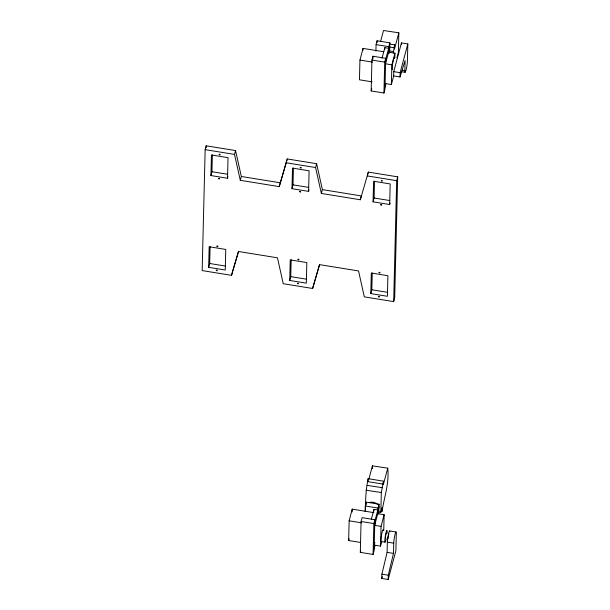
<?xml version="1.0" encoding="UTF-8"?>
<svg xmlns="http://www.w3.org/2000/svg" width="610" height="610" viewBox="0 0 610 610"><rect width="100%" height="100%" fill="white"/><g stroke="black" fill="none" stroke-linecap="round" stroke-linejoin="round"><path stroke-width="0.91" d="M205.158 149.648L202.169 270.581L231.533 275.339L238.533 251.503L277.474 257.816L283.238 283.719L312.602 288.477L319.602 264.641L358.543 270.947L364.307 296.856L393.671 301.614L394.7 297.787L397.689 176.847L368.326 172.089L360.304 199.76L321.363 193.454L315.591 167.544L316.62 163.709L287.257 158.951L279.235 186.622L240.294 180.316L234.522 154.406L235.552 150.571L206.188 145.813L205.158 149.648L234.522 154.406M206.142 147.719L206.188 145.813M208.658 267.332L209.169 246.745L225.769 249.437L225.258 270.017L208.658 267.332L209.688 263.497L210.099 246.654M210.93 175.558L211.441 154.97L228.033 157.662L227.522 178.242L210.93 175.558L211.952 171.723L212.371 154.879M289.727 280.463L290.238 259.883L306.838 262.575L306.327 283.154L289.727 280.463L290.756 276.635L291.176 259.791M291.999 188.696L292.51 168.108L309.102 170.8L308.599 191.38L291.999 188.696L293.029 184.86L293.44 168.017M383.827 51.774L363.034 48.403L359.946 60.07L359.458 79.796L372.123 81.847M360.403 542.435L348.645 540.529L349.133 520.803L352.222 509.137L373.922 512.652M362.988 50.279L363.034 48.403M352.153 511.958L352.222 509.137M371.177 90.951L371.94 60.077L372.969 56.242L385.733 58.308L384.971 89.19L383.942 93.017L371.177 90.951L371.795 88.656M360.312 552.363L361.082 521.489L362.104 517.654L374.875 519.728L374.105 550.601L373.084 554.437L360.312 552.363L360.723 550.83M372.893 59.048L372.969 56.242M375.912 51.164L376.073 44.614L377.102 40.778L389.866 42.852L389.615 53.146M365.108 511.592L365.245 505.98L366.274 502.144L379.039 504.211L378.81 513.574M365.504 509.937C365.459 499.384 365.924 488.907 368.143 478.682L383.461 481.16L383.377 484.447L387.746 468.16L372.42 465.849L368.783 479.422M370.796 293.601L371.307 273.021L387.907 275.712L387.396 296.292L370.796 293.601L371.825 289.773L372.245 272.929M373.068 201.834L373.579 181.246L390.179 183.938L389.668 204.518L373.068 201.834L374.098 197.998L374.51 181.155M377.049 42.654L377.102 40.778M366.206 504.95L366.274 502.144M368.074 481.275L368.143 478.682M372.352 468.671L372.42 465.849M384.796 49.364L384.841 47.656L388.669 48.281L388.578 52.132L385.489 63.798L391.872 64.835L391.384 84.561L385.001 83.532L384.91 87.222L385.856 83.684M383.942 93.017L384.704 62.144L385.733 58.308M373.968 511.012L374.006 509.365L377.834 509.983L377.742 513.681L374.662 525.347L381.044 526.384L380.556 546.11L374.174 545.073L374.883 542.381M373.084 554.437L373.846 523.555L374.875 519.728M385.489 63.798L385.589 59.772L388.669 48.281M374.174 545.073L374.075 548.931L375.02 545.393M374.662 525.347L374.753 521.481L377.834 509.983M388.677 53.23L388.837 46.68L389.866 42.852M377.849 514.596L378.009 508.046L379.039 504.211M378.124 511.836L380.831 512.247L381.319 492.522L383.461 481.16M393.29 53.161L394.586 44.835L389.18 43.966M404.842 70.668A6.512 0.77 -80.8 0 0 406.016 70.165A6.512 0.77 -80.8 0 0 407.404 61.091L407.831 43.935L401.449 42.898L393.747 71.644L393.641 75.93L400.023 76.967L405.093 60.466L404.842 70.668L402.104 70.226M394.586 44.835L394.479 49.097L398.841 32.81L383.522 30.5L380.609 41.358M388.181 579.5L388.288 575.215L393.48 553.392L393.74 543.182A6.512 0.77 -80.8 0 1 395.127 534.108A6.512 0.77 -80.8 0 1 396.302 533.605L395.882 550.761L388.181 579.5L381.791 578.463L381.898 574.178L387.098 552.355L387.35 542.153A6.512 0.77 -80.8 0 1 388.578 533.735A6.512 0.77 -80.8 0 1 389.904 531.623M394.845 57.866L394.96 53.169L388.578 52.132M383.736 530.685L384.125 514.71L377.742 513.681M387.746 468.16C389.393 483.112 384.239 497.089 382.012 511.485L382.112 507.459L380.831 512.247M398.841 32.81L398.353 52.536L396.904 57.965M393.671 301.614L396.668 180.682L397.689 176.847M400.023 76.967L400.129 72.681L407.831 43.935M401.403 44.705L401.449 42.898M387.968 538.866L388.25 536.175M388.395 535.42L388.844 533.765M391.872 64.835L394.96 53.169M391.384 84.561L393.763 75.587M348.645 540.529L349.126 538.737M381.044 526.384L384.125 514.71M380.556 546.11L381.738 541.619M227.522 178.242L227.934 176.709M240.294 180.316L241.324 176.481L235.552 150.571M231.533 275.339L232.562 271.511M279.235 186.622L287.257 158.951M308.599 191.38L309.003 189.847M321.363 193.454L322.393 189.618L316.62 163.709M312.602 288.477L319.594 264.344M381.997 58.27L384.841 47.656M360.304 199.76L361.326 195.932L322.393 189.618M368.326 172.089L367.304 175.924L396.668 180.682M389.668 204.518L390.08 202.985M371.398 519.095L374.006 509.365M381.791 578.463L382.279 576.671M232.822 270.627L238.525 251.206M385.871 538.333C384.849 539.98 385.749 533.285 386.58 533.277M389.21 50.889L393.717 51.568M367.273 485.415L382.6 487.725M365.992 490.211L381.319 492.522M376.073 44.614L388.837 46.68M389.31 46.985L393.816 47.71M371.94 60.077L384.704 62.144M359.946 60.07L372.611 62.121M401.494 71.706L405.139 72.3M393.747 71.644L400.129 72.681M286.227 162.786L315.591 167.544M211.952 171.723L227.629 174.262M241.324 176.481L280.257 182.794M293.029 184.86L308.698 187.4M374.098 197.998L389.775 200.537M209.688 263.497L225.364 266.036M290.756 276.635L306.433 279.174M371.825 289.773L387.502 292.312M367.373 481.549L382.691 484.035M365.245 505.98L378.009 508.046M361.082 521.489L373.846 523.555M349.133 520.803L361.799 522.854M389.622 530.944L396.004 531.973M387.35 542.153L393.74 543.182M381.227 541.52L385.055 542.137M387.098 552.355L393.48 553.392M381.898 574.178L388.288 575.215M392.619 69.38A5.993 0.709 -80.8 0 1 392.756 62.914A5.993 0.709 -80.8 0 1 394.517 58.545M386.153 539.171A5.993 0.709 -80.8 0 1 384.818 540.765A5.993 0.709 -80.8 0 1 386.26 531.699A5.993 0.709 -80.8 0 1 387.091 533.254M381.448 541.314A5.993 0.709 -80.8 0 1 381.585 534.84A5.993 0.709 -80.8 0 1 383.347 530.471M369.202 502.64A5.993 3.881 15 0 1 377.491 504.279M378.825 506.323A5.993 3.881 15 0 1 378.612 508.336M219.165 154.391C219.943 156.236 221.079 153.453 219.165 154.391M218.571 178.402C219.348 180.255 220.484 177.472 218.571 178.402M216.893 246.165C217.679 248.011 218.807 245.228 216.893 246.165M216.298 270.177C217.084 272.029 218.212 269.246 216.298 270.177M300.234 167.529C301.012 169.374 302.148 166.591 300.234 167.529M299.64 191.54C300.425 193.393 301.553 190.61 299.64 191.54M297.962 259.303C298.748 261.149 299.876 258.365 297.962 259.303M297.375 283.315C298.153 285.167 299.289 282.384 297.375 283.315M381.303 180.667C381.913 182.428 383.377 179.942 381.372 180.568M380.709 204.678C381.494 206.531 382.623 203.748 380.709 204.678M379.039 272.441C379.816 274.286 380.953 271.503 379.039 272.441M378.444 296.452C379.222 298.305 380.358 295.522 378.444 296.452"/></g></svg>
